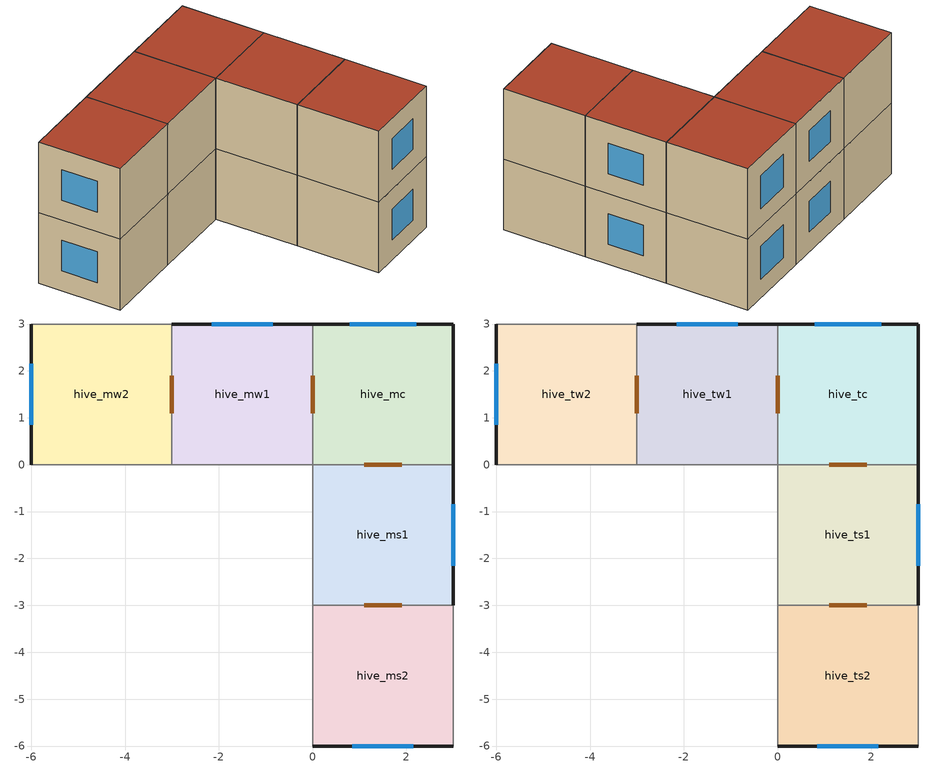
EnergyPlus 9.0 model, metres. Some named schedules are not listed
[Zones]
hive_mc
 floor othersideconditionsmodel (floor): 3,3 3,0 0,0 0,3 z8.1
 wall outside (ext_wall): 3,0 3,3 0,3 z8.1:10.8
 wall to hive_ms1 (int_wall): 0,0 3,0 z8.1:10.8
 wall to hive_mw1 (int_wall): 0,3 0,0 z8.1:10.8
 window (simple_window): 2.21,3 0.79,3 z8.81:10.09
 door inside (door_3_cm): 1.1,0 1.9,0 / 0,1.9 0,1.1 z8.1:10.2
hive_ms1
 floor othersideconditionsmodel (floor): 3,0 3,-3 0,-3 0,0 z8.1
 wall outside (ext_wall): 3,-3 3,0 z8.1:10.8
 wall to hive_ms2 (int_wall): 0,-3 3,-3 z8.1:10.8
 wall adiabatic (int_wall): 0,0 0,-3 z8.1:10.8
 window (simple_window): 3,-2.15 3,-0.85 z8.86:10.04
 door inside (door_3_cm): 1.1,-3 1.9,-3 z8.1:10.2
hive_ms2
 floor othersideconditionsmodel (floor): 3,-3 3,-6 0,-6 0,-3 z8.1
 wall outside (ext_wall): 0,-6 3,-6 z8.1:10.8
 wall adiabatic (int_wall): 3,-6 3,-3 / 0,-3 0,-6 z8.1:10.8
 window (simple_window): 0.85,-6 2.15,-6 z8.86:10.04
hive_mw1
 floor othersideconditionsmodel (floor): 0,3 0,0 -3,0 -3,3 z8.1
 wall outside (ext_wall): 0,3 -3,3 z8.1:10.8
 wall adiabatic (int_wall): -3,0 0,0 z8.1:10.8
 wall to hive_mw2 (int_wall): -3,3 -3,0 z8.1:10.8
 window (simple_window): -0.85,3 -2.15,3 z8.86:10.04
 door inside (door_3_cm): -3,1.9 -3,1.1 z8.1:10.2
hive_mw2
 floor othersideconditionsmodel (floor): -3,3 -3,0 -6,0 -6,3 z8.1
 wall outside (ext_wall): -6,3 -6,0 z8.1:10.8
 wall adiabatic (int_wall): -6,0 -3,0 / -3,3 -6,3 z8.1:10.8
 window (simple_window): -6,2.15 -6,0.85 z8.86:10.04
hive_tc
 floor to hive_mc (floor): 3,3 3,0 0,0 0,3 z10.8
 wall outside (ext_wall): 3,0 3,3 0,3 z10.8:13.5
 wall to hive_ts1 (int_wall): 0,0 3,0 z10.8:13.5
 wall to hive_tw1 (int_wall): 0,3 0,0 z10.8:13.5
 window (simple_window): 2.21,3 0.79,3 z11.51:12.79
 door inside (door_3_cm): 1.1,0 1.9,0 / 0,1.9 0,1.1 z10.8:12.9
 roof outside (roof): 0,3 0,0 3,0 3,3 z13.5
hive_ts1
 floor to hive_mc (floor): 3,0 3,-3 0,-3 0,0 z10.8
 wall outside (ext_wall): 3,-3 3,0 z10.8:13.5
 wall to hive_ts2 (int_wall): 0,-3 3,-3 z10.8:13.5
 wall adiabatic (int_wall): 0,0 0,-3 z10.8:13.5
 window (simple_window): 3,-2.15 3,-0.85 z11.56:12.74
 door inside (door_3_cm): 1.1,-3 1.9,-3 z10.8:12.9
 roof outside (roof): 0,0 0,-3 3,-3 3,0 z13.5
hive_ts2
 floor to hive_mc (floor): 3,-3 3,-6 0,-6 0,-3 z10.8
 wall outside (ext_wall): 0,-6 3,-6 z10.8:13.5
 wall adiabatic (int_wall): 3,-6 3,-3 / 0,-3 0,-6 z10.8:13.5
 window (simple_window): 0.85,-6 2.15,-6 z11.56:12.74
 roof outside (roof): 0,-3 0,-6 3,-6 3,-3 z13.5
hive_tw1
 floor to hive_mc (floor): 0,3 0,0 -3,0 -3,3 z10.8
 wall outside (ext_wall): 0,3 -3,3 z10.8:13.5
 wall adiabatic (int_wall): -3,0 0,0 z10.8:13.5
 wall to hive_tw2 (int_wall): -3,3 -3,0 z10.8:13.5
 window (simple_window): -0.85,3 -2.15,3 z11.56:12.74
 door inside (door_3_cm): -3,1.9 -3,1.1 z10.8:12.9
 roof outside (roof): -3,3 -3,0 0,0 0,3 z13.5
hive_tw2
 floor to hive_mc (floor): -3,3 -3,0 -6,0 -6,3 z10.8
 wall outside (ext_wall): -6,3 -6,0 z10.8:13.5
 wall adiabatic (int_wall): -6,0 -3,0 / -3,3 -6,3 z10.8:13.5
 window (simple_window): -6,2.15 -6,0.85 z11.56:12.74
 roof outside (roof): -6,3 -6,0 -3,0 -3,3 z13.5
[Building]
tetris_model: Loads convergence tolerance value=0.04; Maximum number of warmup days=25; Minimum number of warmup days=6; North axis=0; Solar distribution=FullInteriorAndExteriorWithReflections; Temperature convergence tolerance value=0.4; Terrain=City
[Site:GroundDomain:Slab]
ground_domain: 1, 0.4, 1.6, 10, No, Full, 6, 5, Timestep, ground_coupled_oscm, OnGrade, 1250, 30, 50, 1500, 1.5, finite_diff, Site:GroundTemperature:Undisturbed:FiniteDifference, No
[Site:GroundTemperature:Undisturbed:FiniteDifference]
finite_diff: 0.4, 1250, 30, 50, 1500, 1.5
[Construction]
floor: impermeabilizacao, concreto_5cm, contrapiso, piso_ceramico
roof: fibrocimento_telha, camara_cobertura, concreto
ext_wall: placa_cimenticia, la_vidro_5cm, gesso
int_wall: gesso, la_vidro_5cm, gesso
door_3_cm: porta_mad_int_3cm
simple_window: vidro_simples_0.87
[Material] Thermal absorptance=0.9
Name | Conductivity | Density | Roughness | Solar absorptance | Specific heat | Thickness | Visible absorptance
concreto_5cm | 1.75 | 2200 | MediumRough | 0.7 | 1000 | 0.05 | 0.7
contrapiso | 1.15 | 2000 | MediumRough | 0.7 | 1000 | 0.02 | 0.7
concreto | 1.75 | 2200 | Rough | 0.5 | 1000 | 0.1 | 0.5
fibrocimento_telha | 0.65 | 1700 | MediumRough | 0.5 | 840 | 0.008 | 0.5
impermeabilizacao | 0.23 | 1000 | Smooth | 0.7 | 920 | 0.0001 | 0.7
piso_ceramico | 1.05 | 2000 | Smooth | 0.7 | 920 | 0.0075 | 0.7
porta_mad_int_3cm | 0.15 | 650 | MediumSmooth | 0.5 | 2300 | 0.03 | 0.5
placa_cimenticia | 1.15 | 2000 | MediumSmooth | 0.5 | 1000 | 0.01 | 0.5
gesso | 0.35 | 900 | Smooth | 0.5 | 870 | 0.0125 | 0.5
[Material:AirGap]
camara_cobertura: Thermal resistance=0.21
[Material:NoMass]
la_vidro_5cm: Roughness=Smooth; Thermal resistance=1.25; Thermal absorptance=0.9; Solar absorptance=0.7; Visible absorptance=0.7
[WindowMaterial:SimpleGlazingSystem]
vidro_simples_0.87: Solar heat gain coefficient=0.87; U factor=5.7
[ElectricEquipment] Design level=120; Design level calculation method=EquipmentLevel; End use subcategory=General; Fraction latent=0; Fraction lost=0; Fraction radiant=0.3; Schedule=sch_equip_liv
Name | Zone or zonelist
equip_hive_ms1 | hive_ms1
equip_hive_mw2 | hive_mw2
equip_hive_ts1 | hive_ts1
equip_hive_tw2 | hive_tw2
[Lights] Design level calculation method=Watts/Area; End use subcategory=GeneralLights; Fraction radiant=0.32; Fraction replaceable=0; Fraction visible=0.23; Return air fraction=0; Watts per zone floor area=5
Name | Zone or zonelist | Schedule
lights_hive_mc | hive_mc | sch_ilum_dorm
lights_hive_ms1 | hive_ms1 | sch_ilum_liv
lights_hive_ms2 | hive_ms2 | sch_ilum_dorm
lights_hive_mw1 | hive_mw1 | sch_ilum_dorm
lights_hive_mw2 | hive_mw2 | sch_ilum_liv
lights_hive_tc | hive_tc | sch_ilum_dorm
lights_hive_ts1 | hive_ts1 | sch_ilum_liv
lights_hive_ts2 | hive_ts2 | sch_ilum_dorm
lights_hive_tw1 | hive_tw1 | sch_ilum_dorm
lights_hive_tw2 | hive_tw2 | sch_ilum_liv
[People] Fraction radiant=0.3; Number of people calculation method=People
Name | Zone or zonelist | Number of people | Activity level schedule | Number of people schedule
people_hive_mc | hive_mc | 2 | sch_activ_dorm | sch_occup_dorm
people_hive_ms1 | hive_ms1 | 4 | sch_activ_liv | sch_occup_liv
people_hive_ms2 | hive_ms2 | 2 | sch_activ_dorm | sch_occup_dorm
people_hive_mw1 | hive_mw1 | 2 | sch_activ_dorm | sch_occup_dorm
people_hive_mw2 | hive_mw2 | 4 | sch_activ_liv | sch_occup_liv
people_hive_tc | hive_tc | 2 | sch_activ_dorm | sch_occup_dorm
people_hive_ts1 | hive_ts1 | 4 | sch_activ_liv | sch_occup_liv
people_hive_ts2 | hive_ts2 | 2 | sch_activ_dorm | sch_occup_dorm
people_hive_tw1 | hive_tw1 | 2 | sch_activ_dorm | sch_occup_dorm
people_hive_tw2 | hive_tw2 | 4 | sch_activ_liv | sch_occup_liv
[SurfaceProperty:OtherSideConditionsModel]
ground_coupled_oscm: Type of modeling=GroundCoupledSurface
[Zone] Multiplier=1
hive_mc; hive_ms1; hive_ms2; hive_mw1; hive_mw2; hive_tc; hive_ts1; hive_ts2; hive_tw1; hive_tw2
[Schedule:Compact]
sch_activ_liv: Through: 12/31, For:AllDays, Until: 24:00, 108
sch_activ_dorm: Through: 12/31, For:AllDays, Until: 24:00, 81
sch_equip_liv: Through: 12/31, For:AllDays, Until: 14:00, 0, Until: 22:00, 1, Until: 24:00, 0
sch_ilum_liv: Through: 12/31, For: AllDays, Until: 16:00, 0, Until: 22:00, 1, Until: 24:00, 0
sch_ilum_dorm: Through: 12/31, For: AllDays, Until: 06:00, 0, Until: 08:00, 1, Until: 22:00, 0, Until: 24:00, 1
sch_occup_liv: Through: 12/31, For: AllDays, Until: 14:00, 0, Until: 18:00, 0.5, Until: 22:00, 1, Until: 24:00, 0
sch_occup_dorm: Through: 12/31, For: AllDays, Until: 08:00, 1, Until: 22:00, 0, Until 24:00, 1
[AirflowNetwork:MultiZone:Component:DetailedOpening] Discharge coefficient for opening factor 1=0.001; Discharge coefficient for opening factor 2=0.65; Extra crack length or height of pivoting axis=0; Height factor for opening factor 1=1; Height factor for opening factor 2=1; Number of sets of opening factor data=2; Opening factor 1=0; Opening factor 2=1; Start height factor for opening factor 1=0; Start height factor for opening factor 2=0; Type of rectangular large vertical opening lvo=NonPivoted; Width factor for opening factor 1=0
Name | Air mass flow coefficient when opening is closed | Air mass flow exponent when opening is closed | Width factor for opening factor 2
window_opening | 0.0003 | 0.63 | 0.45
door_opening | 0.0024 | 0.59 | 1
[AirflowNetwork:MultiZone:Surface] Window door opening factor or crack factor=1
Name | Leakage component | Surface | Ventilation control mode | Ventilation control zone temperature setpoint schedule | Venting availability schedule
afn_hive_mc_window_n | window_opening | hive_mc_window_n | Temperature | sch_window_behav | sch_afn_dorm
afn_hive_ms1_window_e | window_opening | hive_ms1_window_e | Temperature | sch_window_behav | sch_afn_liv
afn_hive_ms2_window_s | window_opening | hive_ms2_window_s | Temperature | sch_window_behav | sch_afn_dorm
afn_hive_mw1_window_n | window_opening | hive_mw1_window_n | Temperature | sch_window_behav | sch_afn_dorm
afn_hive_mw2_window_w | window_opening | hive_mw2_window_w | Temperature | sch_window_behav | sch_afn_liv
afn_hive_mc_door_s | door_opening | hive_mc_door_s | Constant
afn_hive_mc_door_w | door_opening | hive_mc_door_w | NoVent
afn_hive_ms1_door_s | door_opening | hive_ms1_door_s | Constant
afn_hive_mw1_door_w | door_opening | hive_mw1_door_w | Constant
afn_hive_tc_window_n | window_opening | hive_tc_window_n | Temperature | sch_window_behav | sch_afn_dorm
afn_hive_ts1_window_e | window_opening | hive_ts1_window_e | Temperature | sch_window_behav | sch_afn_liv
afn_hive_ts2_window_s | window_opening | hive_ts2_window_s | Temperature | sch_window_behav | sch_afn_dorm
afn_hive_tw1_window_n | window_opening | hive_tw1_window_n | Temperature | sch_window_behav | sch_afn_dorm
afn_hive_tw2_window_w | window_opening | hive_tw2_window_w | Temperature | sch_window_behav | sch_afn_liv
afn_hive_tc_door_s | door_opening | hive_tc_door_s | Constant
afn_hive_tc_door_w | door_opening | hive_tc_door_w | NoVent
afn_hive_ts1_door_s | door_opening | hive_ts1_door_s | Constant
afn_hive_tw1_door_w | door_opening | hive_tw1_door_w | Constant
[AirflowNetwork:MultiZone:Zone]
Name | Zone
afn_hive_mc | hive_mc
afn_hive_ms1 | hive_ms1
afn_hive_ms2 | hive_ms2
afn_hive_mw1 | hive_mw1
afn_hive_mw2 | hive_mw2
afn_hive_tc | hive_tc
afn_hive_ts1 | hive_ts1
afn_hive_ts2 | hive_ts2
afn_hive_tw1 | hive_tw1
afn_hive_tw2 | hive_tw2
[AirflowNetwork:SimulationControl]
afn_control: Absolute airflow convergence tolerance=1e-06; Airflownetwork control=MultizoneWithoutDistribution; Azimuth angle of long axis of building=90; Building type=LowRise; Convergence acceleration limit=-0.5; Height selection for local wind pressure calculation=OpeningHeight; Initialization type=LinearInitializationMethod; Maximum number of iterations=500; Ratio of building width along short axis to width along long axis=1; Relative airflow convergence tolerance=0.0001; Wind pressure coefficient type=SurfaceAverageCalculation
